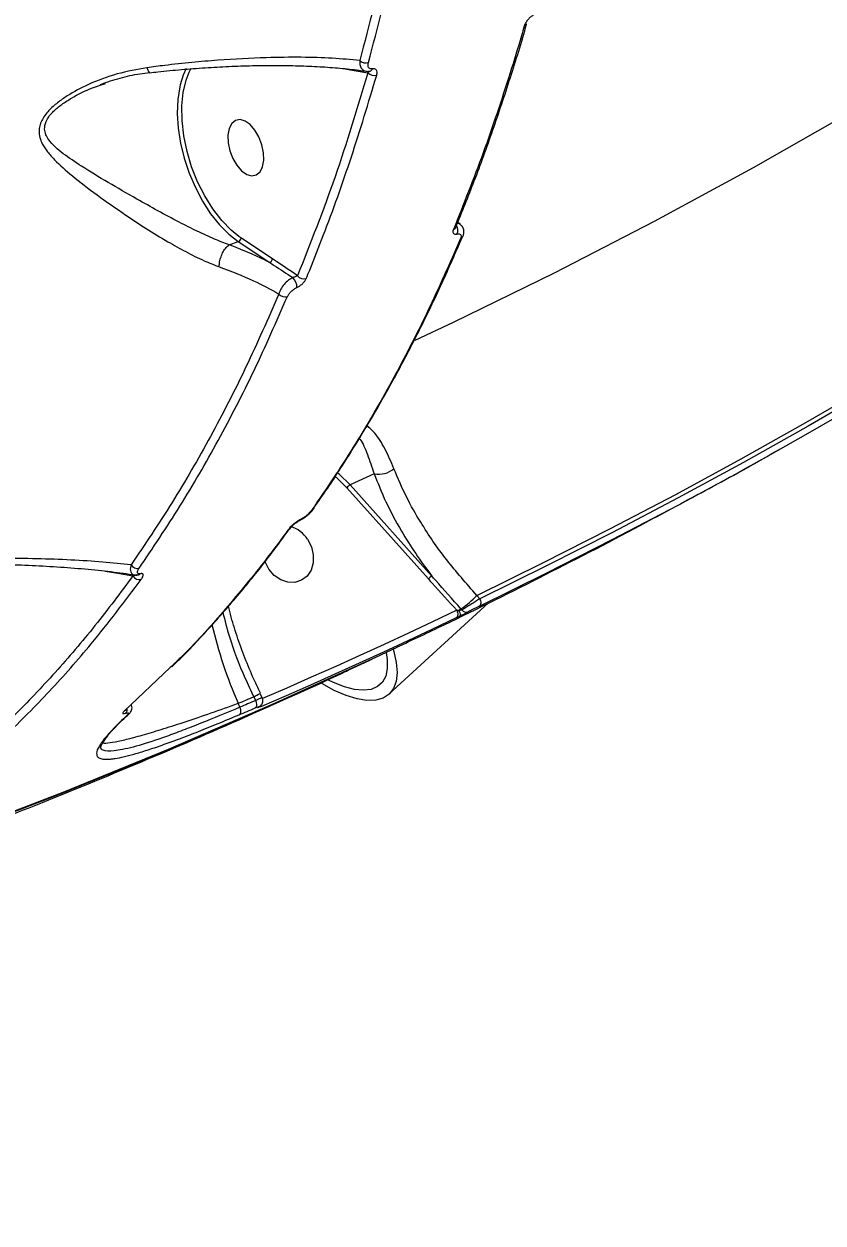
# Model space of a CAD drawing. Header units: millimetres. Extents: x -6328 to 5334, y -5037 to 4112.
# Drawn here: x -2106.2 to -1983, y -435.8 to -251.1 of the extents above; entities that cross this region are included whole.
import ezdxf

# ---------------------------------------------------------------- set-up
doc = ezdxf.new("R2010")
doc.units = ezdxf.units.MM
for name, color, linetype in [('DIKOM_ОБЪЕКТ', 7, 'Continuous'), ('DIKOM_РАЗМЕР_ЗОНА', 7, 'Continuous'), ('DIKOM_РАЗМЕР_ОБЪЕКТА', 7, 'Continuous')]:
    doc.layers.add(name, color=color, linetype=linetype)
doc.styles.add('style1', font='arial.ttf', dxfattribs={"width": 0.8})
doc.dimstyles.new('1-50', dxfattribs={"dimtxt": 300, "dimasz": 200, "dimexe": 100, "dimexo": 0, "dimgap": 100, "dimtad": 1, "dimtxsty": 'style1', "dimcen": 200, "dimclrd": 7, "dimclre": 7, "dimclrt": 7, "dimadec": 1, "dimazin": 2, "dimtfac": 1, "dimtmove": 0, "dimatfit": 2, "dimfxl": 0, "dimlwd": 25, "dimlwe": 18, "dimarcsym": 0})

# ---------------------------------------------------------------- blocks, each defined once
blk = doc.blocks.new('*D0')
at = {"layer": 'Defpoints', "color": 0, "transparency": 16777216}
for p in [(-3539.45, 760.32), (3333.52, 448.13), (3333.52, -4437.11)]:
    blk.add_point(p, dxfattribs=at)
at = {"layer": 'DIKOM_РАЗМЕР_ОБЪЕКТА', "color": 7, "lineweight": 18, "transparency": 16777216}
for p, q in [((-3539.45, 760.32), (-3539.45, -4537.11)), ((3333.52, 448.13), (3333.52, -4537.11))]:
    blk.add_line(p, q, dxfattribs=at)
at = {"layer": 'DIKOM_РАЗМЕР_ОБЪЕКТА', "color": 7, "lineweight": 25, "transparency": 16777216}
blk.add_line((-3339.45, -4437.11), (3133.52, -4437.11), dxfattribs=at)
at = {"layer": 'DIKOM_РАЗМЕР_ОБЪЕКТА', "color": 7, "transparency": 16777216}
for points in [[(-3339.45, -4403.77), (-3339.45, -4470.44), (-3539.45, -4437.11)], [(3133.52, -4403.77), (3133.52, -4470.44), (3333.52, -4437.11)]]:
    blk.add_solid(points, dxfattribs=at)
at = {"layer": 'DIKOM_РАЗМЕР_ОБЪЕКТА', "color": 7, "transparency": 16777216, "insert": (-102.96, -4183.94), "char_height": 300, "attachment_point": 5, "style": 'style1'}
blk.add_mtext('6900', dxfattribs=at)
blk = doc.blocks.new('*D1')
at = {"layer": 'Defpoints', "color": 0, "transparency": 16777216}
for p in [(-5040.91, 625.75), (5333.52, 448.13), (5333.52, -4936.78)]:
    blk.add_point(p, dxfattribs=at)
at = {"layer": 'DIKOM_РАЗМЕР_ЗОНА', "color": 7, "lineweight": 18, "transparency": 16777216}
for p, q in [((-5040.91, 625.75), (-5040.91, -5036.78)), ((5333.52, 448.13), (5333.52, -5036.78))]:
    blk.add_line(p, q, dxfattribs=at)
at = {"layer": 'DIKOM_РАЗМЕР_ЗОНА', "color": 7, "lineweight": 25, "transparency": 16777216}
blk.add_line((-4840.91, -4936.78), (5133.52, -4936.78), dxfattribs=at)
at = {"layer": 'DIKOM_РАЗМЕР_ЗОНА', "color": 7, "transparency": 16777216}
for points in [[(-4840.91, -4903.45), (-4840.91, -4970.11), (-5040.91, -4936.78)], [(5133.52, -4903.45), (5133.52, -4970.11), (5333.52, -4936.78)]]:
    blk.add_solid(points, dxfattribs=at)
at = {"layer": 'DIKOM_РАЗМЕР_ЗОНА', "color": 7, "transparency": 16777216, "insert": (-104.69, -4683.61), "char_height": 300, "attachment_point": 5, "style": 'style1'}
blk.add_mtext('10400', dxfattribs=at)
blk = doc.blocks.new('*D2')
at = {"layer": 'Defpoints', "color": 0, "transparency": 16777216}
for p in [(-5303.77, 2121.42), (-1621.11, 2121.42), (560.33, -2395.62)]:
    blk.add_point(p, dxfattribs=at)
at = {"layer": 'DIKOM_РАЗМЕР_ОБЪЕКТА', "color": 7, "lineweight": 18, "transparency": 16777216}
for p, q in [((-1621.11, 2121.42), (-5403.77, 2121.42)), ((560.33, -2395.62), (-5403.77, -2395.62))]:
    blk.add_line(p, q, dxfattribs=at)
at = {"layer": 'DIKOM_РАЗМЕР_ОБЪЕКТА', "color": 7, "lineweight": 25, "transparency": 16777216}
blk.add_line((-5303.77, -2195.62), (-5303.77, 1921.42), dxfattribs=at)
at = {"layer": 'DIKOM_РАЗМЕР_ОБЪЕКТА', "color": 7, "transparency": 16777216}
for points in [[(-5337.11, 1921.42), (-5270.44, 1921.42), (-5303.77, 2121.42)], [(-5337.11, -2195.62), (-5270.44, -2195.62), (-5303.77, -2395.62)]]:
    blk.add_solid(points, dxfattribs=at)
at = {"layer": 'DIKOM_РАЗМЕР_ОБЪЕКТА', "color": 7, "transparency": 16777216, "insert": (-5556.94, -137.1), "char_height": 300, "attachment_point": 5, "rotation": 90, "style": 'style1'}
blk.add_mtext('4500', dxfattribs=at)
blk = doc.blocks.new('*D3')
at = {"layer": 'Defpoints', "color": 0, "transparency": 16777216}
for p in [(-1814.92, 4111.71), (-5877.98, -3895.62), (33.33, -3895.62)]:
    blk.add_point(p, dxfattribs=at)
at = {"layer": 'DIKOM_РАЗМЕР_ЗОНА', "color": 7, "lineweight": 18, "transparency": 16777216}
for p, q in [((-1814.92, 4111.71), (-5977.98, 4111.71)), ((33.33, -3895.62), (-5977.98, -3895.62))]:
    blk.add_line(p, q, dxfattribs=at)
at = {"layer": 'DIKOM_РАЗМЕР_ЗОНА', "color": 7, "lineweight": 25, "transparency": 16777216}
blk.add_line((-5877.98, 3911.71), (-5877.98, -3695.62), dxfattribs=at)
at = {"layer": 'DIKOM_РАЗМЕР_ЗОНА', "color": 7, "transparency": 16777216}
for points in [[(-5911.31, 3911.71), (-5844.65, 3911.71), (-5877.98, 4111.71)], [(-5911.31, -3695.62), (-5844.65, -3695.62), (-5877.98, -3895.62)]]:
    blk.add_solid(points, dxfattribs=at)
at = {"layer": 'DIKOM_РАЗМЕР_ЗОНА', "color": 7, "transparency": 16777216, "insert": (-6131.15, 108.05), "char_height": 300, "attachment_point": 5, "rotation": 90, "style": 'style1'}
blk.add_mtext('8000', dxfattribs=at)

msp = doc.modelspace()

# ---------------------------------------------------------------- linework, layer by layer
at = {"layer": 'DIKOM_ОБЪЕКТ', "color": 7, "linetype": 'Continuous', "lineweight": 15}
for p, q in [((-2056.961, -257.99), (-2055.293, -258.286)), ((-2055.293, -258.286), (-2053.16, -258.645)), ((-2052.841, -258.386), (-2052.84, -258.386)), ((-2094.401, -260.559), (-2093.575, -260.277)), ((-2038.893, -282), (-2039.316, -281.695)), ((-2072.717, -284.082), (-2073.035, -283.86)), ((-2067.877, -287.298), (-2072.717, -284.082)), ((-2038.521, -283.877), (-2038.511, -283.851)), ((-2074.535, -285.139), (-2074.538, -285.14)), ((-2074.535, -285.139), (-2073.132, -284.654)), ((-2073.132, -284.654), (-2068.292, -287.87)), ((-2052.197, -320.398), (-2055.882, -322.126)), ((-2056.416, -322.564), (-2043.845, -336.597)), ((-2043.311, -336.159), (-2055.882, -322.126)), ((-2061.455, -325.705), (-2061.432, -325.672)), ((-2063.721, -327.585), (-2063.497, -327.469)), ((-2093.653, -335.388), (-2091.701, -335.734)), ((-2091.701, -335.734), (-2089.376, -336.132)), ((-2035.922, -339.641), (-2036.38, -339.129)), ((-2049.91, -354.349), (-2034.575, -340.279)), ((-2038.667, -341.366), (-2038.817, -341.198)), ((-2083.646, -350.263), (-2090.661, -356.896)), ((-2069.442, -354.903), (-2069.769, -354.233)), ((-2069.769, -354.233), (-2069.769, -354.234)), ((-2072.915, -356.373), (-2073.151, -355.756)), ((-2070.757, -354.738), (-2070.468, -355.332)), ((-2069.932, -356.279), (-2070.025, -356.328))]:
    msp.add_line(p, q, dxfattribs=at)
at = {"layer": 'DIKOM_ОБЪЕКТ', "color": 7, "linetype": 'Continuous', "lineweight": 15, "flags": 128}
for points in [[(-1882.516, -198.762), (-1892.21, -206.357), (-1906.139, -216.869), (-1920.269, -227.07), (-1934.596, -236.957), (-1949.116, -246.527), (-1963.825, -255.776), (-1978.717, -264.702), (-1993.787, -273.302), (-2009.032, -281.573), (-2024.445, -289.512), (-2040.023, -297.117), (-2045.904, -299.882)], [(-2081.182, -257.973), (-2081.647, -259.038), (-2082.086, -260.481)], [(-2080.685, -258.551), (-2080.492, -258.154), (-2080.401, -257.985)], [(-2073.035, -283.86), (-2074.233, -282.887), (-2075.695, -281.385), (-2077.067, -279.613), (-2078.315, -277.612), (-2079.41, -275.432), (-2080.324, -273.126), (-2081.037, -270.748), (-2081.531, -268.357), (-2081.794, -266.01), (-2081.819, -263.764), (-2081.606, -261.673), (-2081.16, -259.788), (-2080.685, -258.551)], [(-2082.086, -260.481), (-2082.159, -260.801), (-2082.458, -262.77), (-2082.537, -264.904), (-2082.396, -267.154), (-2082.037, -269.474), (-2081.468, -271.812), (-2080.702, -274.118), (-2079.755, -276.341), (-2078.647, -278.434), (-2077.402, -280.351), (-2076.049, -282.05), (-2074.615, -283.495), (-2073.132, -284.654)], [(-2070.355, -274.383), (-2069.783, -273.912), (-2069.387, -273.139), (-2069.2, -272.128), (-2069.237, -270.958), (-2069.495, -269.727), (-2069.953, -268.532), (-2070.573, -267.472), (-2071.307, -266.631), (-2072.094, -266.078), (-2072.87, -265.859), (-2073.573, -265.989), (-2074.145, -266.46), (-2074.541, -267.233), (-2074.728, -268.244), (-2074.691, -269.414), (-2074.433, -270.645), (-2073.976, -271.84), (-2073.355, -272.9), (-2072.621, -273.741), (-2071.835, -274.294), (-2071.058, -274.513), (-2070.355, -274.383)], [(-2036.38, -339.129), (-2026.091, -334.087), (-2015.872, -328.903), (-2005.723, -323.579), (-1995.646, -318.114), (-1985.642, -312.511), (-1975.712, -306.769), (-1965.858, -300.889), (-1956.081, -294.873)], [(-2035.974, -340.769), (-2025.699, -335.73), (-2015.493, -330.551), (-2005.357, -325.232), (-1995.293, -319.773), (-1985.302, -314.176), (-1975.384, -308.441), (-1965.542, -302.568), (-1955.777, -296.559)], [(-1955.791, -295.468), (-1965.548, -301.472), (-1975.382, -307.339), (-1985.291, -313.07), (-1995.274, -318.663), (-2005.33, -324.117), (-2015.458, -329.432), (-2025.655, -334.607), (-2035.922, -339.641)], [(-2058.224, -320.811), (-2058.061, -320.95), (-2056.416, -322.564)], [(-2055.882, -322.126), (-2057.579, -320.461), (-2057.845, -320.237)], [(-2062.445, -330.499), (-2061.863, -331.64), (-2061.57, -332.875), (-2061.59, -334.104), (-2061.92, -335.227), (-2062.535, -336.154), (-2063.384, -336.809), (-2064.399, -337.139), (-2065.497, -337.118), (-2066.589, -336.747), (-2067.588, -336.056), (-2068.411, -335.102), (-2068.993, -333.961), (-2069.027, -333.866)], [(-2035.922, -339.641), (-2035.849, -339.817), (-2035.797, -339.995), (-2035.768, -340.169), (-2035.763, -340.332), (-2035.783, -340.478), (-2035.825, -340.603), (-2035.89, -340.701), (-2035.974, -340.769)], [(-2039.466, -341.432), (-2043.181, -343.197), (-2046.904, -344.944), (-2050.636, -346.672), (-2054.377, -348.382), (-2058.126, -350.073), (-2061.883, -351.746), (-2065.649, -353.401), (-2069.423, -355.037)], [(-2039.466, -341.432), (-2039.393, -341.609), (-2039.342, -341.788), (-2039.313, -341.962), (-2039.309, -342.126), (-2039.329, -342.273), (-2039.372, -342.398), (-2039.438, -342.495), (-2039.523, -342.563)], [(-2069.505, -356.178), (-2065.728, -354.541), (-2061.959, -352.885), (-2058.198, -351.211), (-2054.446, -349.518), (-2050.702, -347.807), (-2046.967, -346.077), (-2043.241, -344.329), (-2039.523, -342.563)], [(-2048.689, -347.155), (-2051.966, -348.7), (-2067.888, -355.962), (-2083.96, -362.89), (-2100.178, -369.482), (-2116.537, -375.735), (-2133.031, -381.65)], [(-2134.041, -382.123), (-2117.546, -376.209), (-2101.187, -369.955), (-2084.969, -363.363), (-2068.897, -356.435), (-2052.976, -349.173), (-2052.449, -348.926)], [(-2049.251, -347.416), (-2049.153, -347.754), (-2048.78, -349.485), (-2048.669, -351.034), (-2048.822, -352.375), (-2049.237, -353.485), (-2049.906, -354.345), (-2050.818, -354.941), (-2051.958, -355.262), (-2053.305, -355.302), (-2054.837, -355.061), (-2056.528, -354.543), (-2058.348, -353.757), (-2060.267, -352.717), (-2060.336, -352.676)], [(-2050.334, -347.929), (-2050.178, -348.982), (-2050.165, -350.374), (-2050.412, -351.553), (-2050.914, -352.495), (-2051.662, -353.184), (-2052.642, -353.606), (-2053.836, -353.753), (-2055.22, -353.624), (-2056.77, -353.22), (-2058.457, -352.548), (-2059.244, -352.166)], [(-2073.151, -355.756), (-2072.851, -355.629), (-2072.552, -355.502), (-2072.253, -355.375), (-2071.954, -355.248), (-2071.654, -355.121), (-2071.355, -354.993), (-2071.056, -354.866), (-2070.757, -354.738)], [(-2072.915, -356.373), (-2072.848, -356.551), (-2072.802, -356.732), (-2072.778, -356.908), (-2072.778, -357.073), (-2072.801, -357.221), (-2072.846, -357.347), (-2072.913, -357.446), (-2072.998, -357.514)], [(-2070.468, -355.332), (-2070.774, -355.462), (-2071.079, -355.593), (-2071.385, -355.723), (-2071.691, -355.853), (-2071.997, -355.983), (-2072.303, -356.113), (-2072.609, -356.243), (-2072.915, -356.373)], [(-2070.468, -355.332), (-2070.4, -355.51), (-2070.354, -355.691), (-2070.33, -355.867), (-2070.329, -356.032), (-2070.352, -356.18), (-2070.397, -356.306), (-2070.464, -356.405), (-2070.549, -356.473)], [(-2090.438, -356.763), (-2090.518, -356.825), (-2090.661, -356.896)], [(-2090.074, -357.492), (-2090.163, -357.561), (-2090.308, -357.636)], [(-2090.025, -357.442), (-2090.039, -357.458), (-2090.074, -357.492)], [(-2072.998, -357.514), (-2072.691, -357.385), (-2072.385, -357.255), (-2072.079, -357.125), (-2071.773, -356.995), (-2071.467, -356.864), (-2071.161, -356.734), (-2070.855, -356.604), (-2070.549, -356.473)]]:
    msp.add_lwpolyline(points, dxfattribs=at)
at = {"layer": 'DIKOM_ОБЪЕКТ', "color": 7, "linetype": 'Continuous', "lineweight": 15}
for centre, radius, start, end in [((-2029.223, -250.956), 0.554, 285.8111, 340.98195), ((-2053.462, -255.743), 1.397, 226.81245, 285.59876), ((-2052.977, -257.845), 0.558, 284.92773, 340.32084), ((-2052.174, -257.675), 1.382, 224.54276, 285.69011), ((-2040.146, -282.232), 0.582, 287.12098, 336.55694), ((-2040.598, -282.909), 1.304, 333.8642, 33.3275), ((-2073.387, -284.032), 0.672, 292.30988, 355.71164), ((-2039.053, -283.628), 0.587, 287.43813, 334.84023), ((-2068.547, -287.248), 0.672, 292.3099, 355.71091), ((-2063.002, -289.098), 1.289, 218.93516, 284.84058), ((-2065.991, -291.607), 1.887, 356.39572, 48.17385), ((-2065.899, -291.887), 1.285, 220.40375, 284.67933), ((-2051.477, -316.834), 3.636, 258.58457, 309.86246), ((-2054.874, -323.898), 2.038, 119.6425, 139.1335), ((-2061.969, -325.329), 0.637, 289.11709, 323.83256), ((-2066.341, -332.998), 4.628, 32.67348, 74.18754), ((-2063.741, -327.384), 0.195, 295.98239, 337.97739), ((-2065.665, -328.445), 0.638, 288.99069, 325.23679), ((-2088.68, -333.812), 1.16, 212.37566, 283.57771), ((-2088.645, -335.445), 0.522, 283.18371, 318.24632), ((-2088.374, -335.555), 1.156, 209.96327, 283.53554), ((-2042.303, -337.931), 2.038, 119.6425, 139.1335), ((-2044.716, -331.779), 11.113, 302.05569, 318.59537), ((-2037.779, -342.889), 1.984, 121.5443, 133.33555), ((-2040.757, -342.441), 1.897, 5.94191, 31.61486), ((-2038.003, -340.897), 0.813, 215.26848, 288.42907), ((-2009.134, -327.658), 69.911, 193.18909, 203.69725), ((-2079.517, -336.352), 20.367, 295.47539, 298.59571), ((-2091.126, -356.627), 0.895, 312.20142, 7.81243), ((-2094.161, -360.416), 0.908, 293.17052, 325.7084)]:
    msp.add_arc(centre, radius, start, end, dxfattribs=at)
for points, knots in [([(-2200.831, 207.478), (-2197.594, 202.504), (-2191.119, 192.554), (-2181.796, 176.954), (-2172.783, 160.878), (-2164.085, 144.221), (-2155.764, 127.095), (-2147.816, 109.456), (-2140.314, 91.441), (-2133.724, 74.237), (-2127.989, 58.014), (-2123.003, 42.789), (-2118.37, 27.432), (-2114.084, 11.907), (-2110.174, -3.712), (-2106.64, -19.447), (-2103.509, -35.206), (-2100.874, -50.478), (-2098.707, -65.192), (-2096.842, -80.338), (-2095.308, -96.348), (-2094.211, -113.145), (-2093.601, -131.015), (-2093.643, -149.833), (-2094.411, -167.248), (-2095.61, -182.098), (-2097.094, -195.419), (-2099.128, -209.258), (-2101.807, -223.497), (-2105.253, -238.339), (-2109.612, -253.592), (-2114.587, -267.775), (-2119.671, -280.041), (-2124.681, -290.581), (-2130.109, -300.579), (-2135.936, -309.987), (-2142.153, -318.802), (-2148.75, -326.978), (-2155.7, -334.579), (-2160.628, -339.088), (-2163.097, -341.346)], [0, 0, 0, 0, 0.0277428, 0.0554856, 0.0835918, 0.1116979, 0.1402848, 0.1688716, 0.1978427, 0.2268138, 0.2503664, 0.2739191, 0.2976931, 0.3214671, 0.3455316, 0.3695961, 0.393891, 0.4181859, 0.4402547, 0.4623235, 0.4890861, 0.5158638, 0.5426264, 0.5757713, 0.6089163, 0.6309326, 0.652949, 0.6796477, 0.7063614, 0.7330602, 0.7661254, 0.7991906, 0.8241634, 0.8492229, 0.8742824, 0.8994293, 0.9244842, 0.9496267, 0.9747692, 1, 1, 1, 1]), ([(-2041.892, -186.42), (-2042.526, -192.591), (-2043.796, -204.949), (-2046.618, -222.809), (-2050.06, -240.205), (-2052.964, -251.238), (-2054.418, -256.762)], [0, 0, 0, 0, 0.2482505, 0.4971903, 0.7482387, 1, 1, 1, 1]), ([(-2053.087, -257.089), (-2051.649, -251.63), (-2048.769, -240.697), (-2045.322, -223.356), (-2042.467, -205.382), (-2041.178, -192.857), (-2040.533, -186.585)], [0, 0, 0, 0, 0.2482503, 0.4971899, 0.7482385, 1, 1, 1, 1]), ([(-2039.621, -282.46), (-2038.658, -280.091), (-2036.666, -275.187), (-2033.862, -267.49), (-2031.189, -259.415), (-2029.476, -253.957), (-2028.702, -251.139), (-2028.702, -251.136)], [0, 0, 0, 0, 0.237934, 0.4925201, 0.7462597, 0.9997514, 1, 1, 1, 1]), ([(-2027.685, -249.813), (-2027.826, -249.895), (-2028.105, -250.058), (-2028.504, -250.454), (-2028.844, -250.922), (-2029.01, -251.282), (-2029.066, -251.468), (-2029.072, -251.489)], [0, 0, 0, 0, 0.2147712, 0.4259281, 0.681714, 0.9641494, 1, 1, 1, 1]), ([(-2029.072, -251.489), (-2029.213, -251.972), (-2029.915, -254.39), (-2031.928, -260.992), (-2035.307, -271.088), (-2038.418, -278.886), (-2039.975, -282.789)], [0, 0, 0, 0, 0.0441427, 0.2207211, 0.6100162, 1, 1, 1, 1]), ([(-2054.418, -256.762), (-2055.798, -256.634), (-2058.572, -256.378), (-2063.422, -256.236), (-2069.248, -256.292), (-2074.98, -256.593), (-2080.292, -257.052), (-2083.958, -257.445), (-2086.292, -257.748), (-2087.207, -257.866)], [0, 0, 0, 0, 0.1610251, 0.3238573, 0.4936605, 0.7083238, 0.8181272, 0.928737, 1, 1, 1, 1]), ([(-2087.207, -257.866), (-2088.743, -258.145), (-2091.844, -258.709), (-2095.979, -260.252), (-2099.03, -261.85), (-2101.032, -263.252), (-2102.447, -264.517), (-2103.556, -266.02), (-2104.005, -267.825), (-2103.514, -269.427), (-2102.554, -270.859), (-2101.077, -272.506), (-2098.613, -274.664), (-2094.937, -277.459), (-2091.044, -280.19), (-2087.332, -282.633), (-2084.215, -284.555), (-2081.207, -286.241), (-2078.529, -287.582), (-2076.844, -288.237), (-2076.067, -288.539)], [0, 0, 0, 0, 0.0753137, 0.1521196, 0.2131853, 0.2441328, 0.2756864, 0.3129828, 0.3506019, 0.4012238, 0.4376329, 0.4745841, 0.5507903, 0.6403379, 0.7326459, 0.7929996, 0.85494, 0.904775, 0.9561054, 1, 1, 1, 1]), ([(-2087.207, -257.866), (-2087.196, -257.901), (-2087.123, -258.141), (-2086.982, -258.466), (-2086.835, -258.668), (-2086.772, -258.623), (-2086.76, -258.614)], [0, 0, 0, 0, 0.071351, 0.4934082, 0.9015846, 1, 1, 1, 1]), ([(-2086.756, -258.644), (-2086.344, -258.594), (-2084.703, -258.398), (-2081.853, -258.135), (-2078.198, -257.854), (-2074.543, -257.656), (-2070.909, -257.537), (-2067.332, -257.501), (-2063.863, -257.553), (-2060.545, -257.693), (-2057.435, -257.925), (-2055.06, -258.166), (-2053.817, -258.356), (-2053.452, -258.412)], [0, 0, 0, 0, 0.0314708, 0.1251737, 0.2215876, 0.3208295, 0.4228409, 0.5273611, 0.63375, 0.740657, 0.8479436, 0.9554097, 1, 1, 1, 1]), ([(-2054.418, -256.762), (-2054.423, -256.92), (-2054.433, -257.316), (-2054.278, -257.833), (-2053.947, -258.211), (-2053.658, -258.394), (-2053.468, -258.391), (-2053.451, -258.39)], [0, 0, 0, 0, 0.1930931, 0.4815868, 0.7338853, 0.975891, 1, 1, 1, 1]), ([(-2053.425, -258.394), (-2053.406, -258.4), (-2053.219, -258.46), (-2053.017, -258.417), (-2052.836, -258.379)], [0, 0, 0, 0, 0.099779, 1, 1, 1, 1]), ([(-2052.889, -258.409), (-2052.902, -258.428), (-2052.93, -258.471), (-2053.032, -258.554), (-2053.122, -258.619), (-2053.16, -258.645)], [0, 0, 0, 0, 0.3100343, 0.7164351, 1, 1, 1, 1]), ([(-2052.452, -258.033), (-2052.559, -258.043), (-2052.772, -258.062), (-2052.996, -257.936), (-2053.133, -257.707), (-2053.16, -257.41), (-2053.108, -257.181), (-2053.087, -257.089)], [0, 0, 0, 0, 0.1920553, 0.3835881, 0.5902092, 0.8340758, 1, 1, 1, 1]), ([(-2051.8, -259.006), (-2051.778, -258.911), (-2051.723, -258.676), (-2051.751, -258.369), (-2051.894, -258.133), (-2052.124, -258.005), (-2052.342, -258.024), (-2052.452, -258.033)], [0, 0, 0, 0, 0.1655324, 0.4120459, 0.620061, 0.8097055, 1, 1, 1, 1]), ([(-2094.418, -260.489), (-2094.384, -260.475), (-2093.398, -260.054), (-2091.358, -259.451), (-2088.829, -258.828), (-2087.279, -258.675), (-2086.77, -258.624)], [0, 0, 0, 0, 0.0137991, 0.4116397, 0.8064649, 1, 1, 1, 1]), ([(-2053.16, -258.645), (-2054.791, -264.051), (-2058.06, -274.88), (-2062.021, -284.894), (-2064.005, -289.908)], [0, 0, 0, 0, 0.4992722, 1, 1, 1, 1]), ([(-2062.672, -290.344), (-2062.492, -289.907), (-2061.594, -287.72), (-2059.181, -281.589), (-2055.616, -271.711), (-2053.073, -263.243), (-2051.8, -259.006)], [0, 0, 0, 0, 0.0441427, 0.2207211, 0.6100162, 1, 1, 1, 1]), ([(-2074.538, -285.14), (-2074.538, -285.14), (-2075.272, -284.883), (-2076.899, -284.246), (-2079.491, -283.059), (-2082.431, -281.575), (-2085.559, -279.893), (-2089.266, -277.82), (-2093.284, -275.503), (-2097.086, -273.216), (-2099.734, -271.433), (-2101.381, -270.087), (-2102.275, -269.116), (-2102.815, -268.19), (-2103.051, -267.273), (-2102.913, -266.483), (-2102.477, -265.552), (-2101.723, -264.61), (-2100.35, -263.49), (-2098.363, -262.235), (-2096.367, -261.198), (-2094.805, -260.69), (-2094.401, -260.559)], [0, 0, 0, 0, 0.0000135, 0.0497101, 0.1074403, 0.1668488, 0.2381456, 0.3112424, 0.4176992, 0.5271838, 0.6126402, 0.6565996, 0.7004689, 0.7277996, 0.7558815, 0.7890685, 0.7955389, 0.8351767, 0.8694774, 0.9047962, 0.975375, 1, 1, 1, 1]), ([(-2038.914, -282.034), (-2039.013, -281.956), (-2039.14, -281.857), (-2039.341, -281.868), (-2039.385, -281.87)], [0, 0, 0, 0, 0.7823659, 1, 1, 1, 1]), ([(-2038.545, -283.867), (-2038.478, -283.713), (-2038.335, -283.382), (-2038.351, -282.841), (-2038.545, -282.329), (-2038.806, -282.118), (-2038.924, -282.022)], [0, 0, 0, 0, 0.2461145, 0.5313909, 0.7872741, 1, 1, 1, 1]), ([(-2038.877, -284.188), (-2040.546, -287.975), (-2043.886, -295.556), (-2049.433, -306.241), (-2055.339, -316.462), (-2059.619, -322.773), (-2061.761, -325.932)], [0, 0, 0, 0, 0.2488739, 0.4981939, 0.748869, 1, 1, 1, 1]), ([(-2061.488, -325.639), (-2061.214, -325.261), (-2059.515, -322.912), (-2056.543, -318.341), (-2052.584, -311.917), (-2048.799, -305.222), (-2045.181, -298.286), (-2041.775, -291.244), (-2039.666, -286.399), (-2038.637, -284.035)], [0, 0, 0, 0, 0.0311702, 0.1936995, 0.3563739, 0.5191551, 0.6820042, 0.8448788, 1, 1, 1, 1]), ([(-2039.975, -282.789), (-2039.988, -282.824), (-2040.047, -282.977), (-2040.074, -283.211), (-2039.975, -283.42), (-2039.762, -283.527), (-2039.539, -283.498), (-2039.428, -283.483)], [0, 0, 0, 0, 0.07334, 0.3225289, 0.5550505, 0.7773837, 1, 1, 1, 1]), ([(-2039.428, -283.483), (-2039.315, -283.468), (-2039.09, -283.439), (-2038.874, -283.547), (-2038.773, -283.758), (-2038.801, -283.996), (-2038.863, -284.152), (-2038.877, -284.188)], [0, 0, 0, 0, 0.2210992, 0.4418507, 0.6744982, 0.9251297, 1, 1, 1, 1]), ([(-2076.067, -288.539), (-2076.068, -288.502), (-2076.073, -288.264), (-2076.021, -287.746), (-2075.812, -286.968), (-2075.462, -286.198), (-2075.019, -285.536), (-2074.698, -285.272), (-2074.538, -285.14)], [0, 0, 0, 0, 0.0319477, 0.2048554, 0.4036422, 0.6024283, 0.8012141, 1, 1, 1, 1]), ([(-2068.292, -287.87), (-2068.529, -287.75), (-2070.475, -286.769), (-2072.636, -285.901), (-2074.535, -285.139)], [0, 0, 0, 0, 0.1214198, 1, 1, 1, 1]), ([(-2068.292, -287.87), (-2068.059, -288.018), (-2066.86, -288.785), (-2065.682, -289.569), (-2064.732, -290.2)], [0, 0, 0, 0, 0.1941267, 1, 1, 1, 1]), ([(-2064.005, -289.908), (-2065.069, -289.187), (-2066.359, -288.313), (-2067.65, -287.45), (-2067.877, -287.298)], [0, 0, 0, 0, 0.8242751, 1, 1, 1, 1]), ([(-2076.067, -288.539), (-2074.261, -289.223), (-2070.933, -290.485), (-2068.15, -292.018), (-2066.877, -292.719)], [0, 0, 0, 0, 0.5425528, 1, 1, 1, 1]), ([(-2064.005, -289.908), (-2064.056, -289.932), (-2064.156, -289.978), (-2064.351, -290.059), (-2064.539, -290.132), (-2064.668, -290.178), (-2064.721, -290.196), (-2064.732, -290.2)], [0, 0, 0, 0, 0.2945807, 0.5738867, 0.8144223, 0.9603311, 1, 1, 1, 1]), ([(-2064.732, -290.2), (-2064.952, -290.325), (-2065.424, -290.594), (-2066.086, -291.232), (-2066.63, -291.986), (-2066.795, -292.476), (-2066.877, -292.719)], [0, 0, 0, 0, 0.2241212, 0.4807288, 0.7415199, 1, 1, 1, 1]), ([(-2065.574, -293.129), (-2065.504, -292.995), (-2065.365, -292.728), (-2064.985, -292.311), (-2064.546, -291.953), (-2064.246, -291.797), (-2064.107, -291.725)], [0, 0, 0, 0, 0.2632567, 0.5266594, 0.7813278, 1, 1, 1, 1]), ([(-2064.107, -291.725), (-2063.97, -291.654), (-2063.675, -291.501), (-2063.244, -291.149), (-2062.874, -290.74), (-2062.739, -290.476), (-2062.672, -290.344)], [0, 0, 0, 0, 0.2213871, 0.4744058, 0.7373087, 1, 1, 1, 1]), ([(-2066.877, -292.719), (-2068.538, -296.503), (-2071.863, -304.076), (-2077.384, -314.753), (-2083.265, -324.968), (-2087.527, -331.276), (-2089.66, -334.433)], [0, 0, 0, 0, 0.2488741, 0.4981941, 0.7488692, 1, 1, 1, 1]), ([(-2088.408, -334.939), (-2086.289, -331.804), (-2082.047, -325.528), (-2076.166, -315.328), (-2070.611, -304.601), (-2067.254, -296.955), (-2065.574, -293.129)], [0, 0, 0, 0, 0.2488739, 0.4981939, 0.748869, 1, 1, 1, 1]), ([(-2049.147, -319.625), (-2049.59, -318.584), (-2050.492, -316.469), (-2051.872, -314.28), (-2052.888, -313.353), (-2053.294, -312.983)], [0, 0, 0, 0, 0.3680532, 0.7478876, 1, 1, 1, 1]), ([(-2054.493, -314.939), (-2054.452, -314.992), (-2053.97, -315.623), (-2053.206, -317.369), (-2052.536, -319.38), (-2052.197, -320.398)], [0, 0, 0, 0, 0.0438534, 0.5159406, 1, 1, 1, 1]), ([(-2004.973, -325.013), (-2001.604, -323.215), (-1996.476, -320.478), (-1991.425, -317.603), (-1989.692, -316.617)], [0, 0, 0, 0, 0.6570671, 1, 1, 1, 1]), ([(-2052.197, -320.398), (-2051.628, -321.839), (-2050.483, -324.745), (-2048.238, -328.887), (-2045.844, -332.713), (-2044.158, -335.007), (-2043.311, -336.159)], [0, 0, 0, 0, 0.2794484, 0.5634184, 0.7807131, 1, 1, 1, 1]), ([(-2036.38, -339.129), (-2037.977, -337.315), (-2041.216, -333.636), (-2044.7, -328.524), (-2047.392, -323.809), (-2048.531, -321.094), (-2049.147, -319.625)], [0, 0, 0, 0, 0.2848617, 0.5777505, 0.7715673, 1, 1, 1, 1]), ([(-2061.761, -325.932), (-2061.939, -326.157), (-2062.205, -326.491), (-2062.741, -326.952), (-2063.131, -327.229), (-2063.406, -327.386), (-2063.533, -327.445), (-2063.56, -327.457)], [0, 0, 0, 0, 0.4456086, 0.6623372, 0.8364855, 0.9657331, 1, 1, 1, 1]), ([(-2063.497, -327.469), (-2063.39, -327.417), (-2063.1, -327.275), (-2062.626, -326.927), (-2062.097, -326.468), (-2061.7, -326.049), (-2061.519, -325.784), (-2061.463, -325.7)], [0, 0, 0, 0, 0.1190761, 0.3234155, 0.5664992, 0.8636785, 1, 1, 1, 1]), ([(-2048.704, -347.118), (-2046.271, -345.975), (-2038.569, -342.355), (-2025.754, -335.937), (-2013.863, -329.847), (-2007.242, -326.246), (-2005.736, -325.427)], [0, 0, 0, 0, 0.1675321, 0.5303547, 0.8931677, 1, 1, 1, 1]), ([(-2063.56, -327.457), (-2063.588, -327.47), (-2063.721, -327.532), (-2064.008, -327.696), (-2064.42, -327.988), (-2064.986, -328.471), (-2065.269, -328.818), (-2065.457, -329.048)], [0, 0, 0, 0, 0.0349369, 0.1620442, 0.3362758, 0.5591676, 1, 1, 1, 1]), ([(-2065.142, -328.817), (-2065.122, -328.787), (-2065.024, -328.647), (-2064.738, -328.338), (-2064.34, -327.991), (-2064.018, -327.761), (-2063.813, -327.638), (-2063.697, -327.577), (-2063.658, -327.561), (-2063.655, -327.56)], [0, 0, 0, 0, 0.0933855, 0.4436051, 0.7003617, 0.8426067, 0.9299295, 0.9933657, 1, 1, 1, 1]), ([(-2065.457, -329.048), (-2065.705, -329.387), (-2066.941, -331.083), (-2070.212, -335.407), (-2075.451, -341.701), (-2080.268, -347.107), (-2083.105, -349.758), (-2083.646, -350.263)], [0, 0, 0, 0, 0.0436644, 0.2183294, 0.5679613, 0.9175931, 1, 1, 1, 1]), ([(-2083.386, -350.141), (-2082.833, -349.606), (-2080.644, -347.488), (-2076.972, -343.515), (-2072.382, -338.212), (-2068.484, -333.357), (-2066.174, -330.17), (-2065.282, -328.939)], [0, 0, 0, 0, 0.0854009, 0.3379962, 0.589656, 0.8414926, 1, 1, 1, 1]), ([(-2089.66, -334.433), (-2091.096, -334.283), (-2094.036, -333.977), (-2098.901, -333.669), (-2104.155, -333.473), (-2109.751, -333.41), (-2115.521, -333.483), (-2121.421, -333.69), (-2127.47, -334.04), (-2133.835, -334.545), (-2138.324, -335.068), (-2140.581, -335.331)], [0, 0, 0, 0, 0.1079577, 0.221041, 0.3345734, 0.4495257, 0.5649892, 0.6717717, 0.7791328, 0.888928, 1, 1, 1, 1]), ([(-2140.301, -335.589), (-2139.253, -335.476), (-2136.946, -335.228), (-2133.367, -334.933), (-2129.461, -334.673), (-2125.306, -334.468), (-2120.959, -334.326), (-2116.505, -334.263), (-2112.049, -334.284), (-2107.61, -334.391), (-2103.203, -334.588), (-2098.868, -334.87), (-2094.725, -335.247), (-2091.459, -335.616), (-2089.689, -335.889), (-2089.118, -335.977)], [0, 0, 0, 0, 0.0513603, 0.1129889, 0.1791266, 0.2507955, 0.3300953, 0.4120113, 0.496919, 0.5846792, 0.6750614, 0.7686382, 0.8631651, 0.9558336, 1, 1, 1, 1]), ([(-2089.66, -334.433), (-2089.681, -334.508), (-2089.793, -334.906), (-2089.799, -335.468), (-2089.499, -335.848), (-2089.26, -335.989), (-2089.121, -335.983), (-2089.118, -335.982)], [0, 0, 0, 0, 0.0987757, 0.5206445, 0.8104479, 0.9968318, 1, 1, 1, 1]), ([(-2088.692, -335.954), (-2088.744, -335.967), (-2088.885, -336.001), (-2089.144, -336.07), (-2089.336, -336.121), (-2089.376, -336.132)], [0, 0, 0, 0, 0.3161429, 0.8597035, 1, 1, 1, 1]), ([(-2089.111, -335.971), (-2089.071, -335.98), (-2088.879, -336.025), (-2088.685, -336.003), (-2088.529, -335.953), (-2088.525, -335.952)], [0, 0, 0, 0, 0.20647, 0.9808735, 1, 1, 1, 1]), ([(-2088.256, -335.793), (-2088.342, -335.804), (-2088.514, -335.827), (-2088.671, -335.74), (-2088.72, -335.509), (-2088.587, -335.204), (-2088.437, -334.982), (-2088.408, -334.939)], [0, 0, 0, 0, 0.1456016, 0.2899617, 0.5320979, 0.9098028, 1, 1, 1, 1]), ([(-2088.104, -336.678), (-2088.071, -336.632), (-2087.911, -336.401), (-2087.772, -336.084), (-2087.826, -335.848), (-2087.991, -335.758), (-2088.167, -335.781), (-2088.256, -335.793)], [0, 0, 0, 0, 0.0950988, 0.471968, 0.7157778, 0.8572267, 1, 1, 1, 1]), ([(-2089.376, -336.132), (-2091.307, -338.72), (-2095.171, -343.901), (-2101.332, -351.073), (-2107.736, -357.843), (-2112.234, -361.933), (-2114.484, -363.979)], [0, 0, 0, 0, 0.2491442, 0.4986282, 0.7491414, 1, 1, 1, 1]), ([(-2113.273, -364.592), (-2112.981, -364.334), (-2111.521, -363.046), (-2107.776, -359.596), (-2102.181, -353.951), (-2095.17, -346.065), (-2090.632, -340.036), (-2088.104, -336.678)], [0, 0, 0, 0, 0.0321659, 0.1608352, 0.4182088, 0.675957, 1, 1, 1, 1]), ([(-2043.845, -336.597), (-2043.649, -336.814), (-2042.194, -338.432), (-2040.732, -340.04), (-2039.466, -341.432)], [0, 0, 0, 0, 0.1343653, 1, 1, 1, 1]), ([(-2038.817, -341.198), (-2040.131, -339.741), (-2041.639, -338.067), (-2043.12, -336.378), (-2043.311, -336.159)], [0, 0, 0, 0, 0.8707687, 1, 1, 1, 1]), ([(-2035.922, -339.641), (-2035.984, -339.683), (-2036.244, -339.863), (-2036.765, -340.209), (-2037.465, -340.654), (-2038.137, -341.066), (-2038.49, -341.266), (-2038.667, -341.366)], [0, 0, 0, 0, 0.0748908, 0.3151648, 0.5451327, 0.7714954, 1, 1, 1, 1]), ([(-2069.714, -354.208), (-2069.998, -353.626), (-2070.809, -351.969), (-2071.978, -349.162), (-2073.207, -345.822), (-2074.109, -343.015), (-2074.526, -341.346), (-2074.666, -340.789)], [0, 0, 0, 0, 0.1332099, 0.3794402, 0.6271448, 0.8754934, 1, 1, 1, 1]), ([(-2039.141, -341.446), (-2039.221, -341.446), (-2039.334, -341.446), (-2039.436, -341.435), (-2039.466, -341.432)], [0, 0, 0, 0, 0.7053791, 1, 1, 1, 1]), ([(-2038.667, -341.366), (-2038.699, -341.379), (-2038.739, -341.395), (-2038.842, -341.419), (-2038.968, -341.439), (-2039.085, -341.444), (-2039.141, -341.446)], [0, 0, 0, 0, 0.261838, 0.3210036, 0.6715723, 1, 1, 1, 1]), ([(-2037.746, -341.668), (-2037.638, -341.61), (-2037.42, -341.494), (-2036.991, -341.273), (-2036.536, -341.044), (-2036.192, -340.874), (-2036.016, -340.789), (-2035.974, -340.769)], [0, 0, 0, 0, 0.2249539, 0.4495811, 0.6803277, 0.9238133, 1, 1, 1, 1]), ([(-2075.52, -341.777), (-2075.205, -343.019), (-2074.352, -346.371), (-2072.641, -350.749), (-2071.212, -353.775), (-2070.757, -354.738)], [0, 0, 0, 0, 0.2861442, 0.7727543, 1, 1, 1, 1]), ([(-2039.523, -342.563), (-2039.465, -342.535), (-2039.265, -342.439), (-2039.034, -342.325), (-2038.87, -342.244)], [0, 0, 0, 0, 0.2879215, 1, 1, 1, 1]), ([(-2038.87, -342.244), (-2038.746, -342.183), (-2038.478, -342.049), (-2038.073, -341.841), (-2037.855, -341.726), (-2037.746, -341.668)], [0, 0, 0, 0, 0.2986226, 0.6490483, 1, 1, 1, 1]), ([(-2070.082, -356.953), (-2065.772, -355.051), (-2061.123, -353), (-2056.531, -350.823), (-2056.195, -350.664)], [0, 0, 0, 0, 0.9269138, 1, 1, 1, 1]), ([(-2072.915, -356.373), (-2074.968, -357.231), (-2078.074, -358.529), (-2081.709, -359.936), (-2085.058, -361.17), (-2087.92, -362.11), (-2090.234, -362.727), (-2092.164, -363.118), (-2093.493, -363.153), (-2094.216, -362.885), (-2094.327, -362.623), (-2094.374, -362.513)], [0, 0, 0, 0, 0.1683537, 0.2547248, 0.3417308, 0.5100843, 0.5964802, 0.6835184, 0.8512507, 0.9373255, 1, 1, 1, 1]), ([(-2094.02, -361.856), (-2093.871, -361.868), (-2093.451, -361.903), (-2092.155, -361.701), (-2090.178, -361.263), (-2087.664, -360.585), (-2084.68, -359.69), (-2081.232, -358.575), (-2077.41, -357.278), (-2074.569, -356.263), (-2073.151, -355.756)], [0, 0, 0, 0, 0.0724988, 0.2045117, 0.3369761, 0.4698534, 0.6023177, 0.7347409, 0.8675767, 1, 1, 1, 1]), ([(-2090.09, -357.479), (-2089.968, -357.372), (-2089.77, -357.198), (-2089.569, -356.832), (-2089.497, -356.449), (-2089.527, -356.127), (-2089.627, -355.978), (-2089.651, -355.941)], [0, 0, 0, 0, 0.3433885, 0.5556278, 0.7440048, 0.9365433, 1, 1, 1, 1]), ([(-2070.549, -356.473), (-2070.427, -356.422), (-2070.185, -356.321), (-2069.967, -356.244), (-2069.892, -356.236), (-2069.951, -356.283), (-2070.017, -356.323), (-2070.025, -356.328)], [0, 0, 0, 0, 0.2404748, 0.4810174, 0.7218885, 0.9628789, 1, 1, 1, 1]), ([(-2069.453, -354.908), (-2069.472, -354.91), (-2069.513, -354.915), (-2069.873, -355.065), (-2070.27, -355.243), (-2070.468, -355.332)], [0, 0, 0, 0, 0.3117781, 0.655838, 1, 1, 1, 1]), ([(-2070.025, -356.328), (-2070.034, -356.334), (-2070.1, -356.373), (-2070.159, -356.419), (-2070.085, -356.41), (-2069.868, -356.332), (-2069.626, -356.229), (-2069.505, -356.178)], [0, 0, 0, 0, 0.0372896, 0.2782363, 0.5190458, 0.7595575, 1, 1, 1, 1]), ([(-2069.949, -356.29), (-2069.949, -356.29), (-2069.953, -356.293), (-2069.941, -356.286), (-2069.931, -356.279)], [0, 0, 0, 0, 0.1308769, 1, 1, 1, 1]), ([(-2069.921, -356.271), (-2069.89, -356.252), (-2069.826, -356.214), (-2069.723, -356.14), (-2069.581, -356.008), (-2069.44, -355.806), (-2069.341, -355.525), (-2069.325, -355.2), (-2069.411, -355), (-2069.45, -354.907)], [0, 0, 0, 0, 0.1109847, 0.2265639, 0.3369907, 0.4756548, 0.640777, 0.832774, 1, 1, 1, 1]), ([(-2146.067, -386.965), (-2143.402, -386.04), (-2135.229, -383.202), (-2121.644, -378.193), (-2105.336, -371.888), (-2089.166, -365.256), (-2077.538, -360.328), (-2071.341, -357.522), (-2070.45, -357.119)], [0, 0, 0, 0, 0.1040437, 0.3190915, 0.5340869, 0.7490227, 0.9639104, 1, 1, 1, 1]), ([(-2090.308, -357.636), (-2091.026, -358.313), (-2092.474, -359.679), (-2093.358, -360.725), (-2093.803, -361.251)], [0, 0, 0, 0, 0.4964926, 1, 1, 1, 1]), ([(-2093.402, -360.934), (-2093.214, -360.701), (-2092.78, -360.165), (-2091.894, -359.22), (-2091.103, -358.46), (-2090.744, -358.116)], [0, 0, 0, 0, 0.2960342, 0.68068, 1, 1, 1, 1]), ([(-2092.685, -364.312), (-2092.506, -364.297), (-2091.957, -364.251), (-2090.716, -363.986), (-2088.982, -363.533), (-2086.928, -362.898), (-2084.612, -362.107), (-2082.063, -361.173), (-2079.29, -360.101), (-2076.281, -358.892), (-2074.095, -357.975), (-2072.998, -357.514)], [0, 0, 0, 0, 0.0564215, 0.1722864, 0.2889649, 0.4082067, 0.528333, 0.644157, 0.7607875, 0.8799563, 1, 1, 1, 1]), ([(-2090.661, -356.896), (-2090.684, -356.917), (-2090.824, -357.042), (-2090.97, -357.217), (-2090.954, -357.336), (-2090.804, -357.361), (-2090.618, -357.313), (-2090.524, -357.29)], [0, 0, 0, 0, 0.0639347, 0.3885906, 0.6455869, 0.8222987, 1, 1, 1, 1]), ([(-2090.744, -358.116), (-2090.666, -358.039), (-2090.458, -357.833), (-2090.19, -357.594), (-2090.022, -357.444)], [0, 0, 0, 0, 0.3739098, 1, 1, 1, 1]), ([(-2090.532, -356.851), (-2090.533, -356.852), (-2090.538, -356.86), (-2090.513, -356.828), (-2090.459, -356.783), (-2090.437, -356.764)], [0, 0, 0, 0, 0.1022519, 0.6286062, 1, 1, 1, 1]), ([(-2090.524, -357.29), (-2090.428, -357.265), (-2090.235, -357.216), (-2090.077, -357.242), (-2090.046, -357.361), (-2090.215, -357.538), (-2090.308, -357.636)], [0, 0, 0, 0, 0.1849053, 0.368597, 0.6500906, 1, 1, 1, 1]), ([(-2093.803, -361.251), (-2094.161, -361.745), (-2094.881, -362.742), (-2095.046, -363.599), (-2094.774, -364.101), (-2094.216, -364.337), (-2093.529, -364.413), (-2092.903, -364.338), (-2092.685, -364.312)], [0, 0, 0, 0, 0.2298712, 0.4635371, 0.6132196, 0.7639446, 0.9179624, 1, 1, 1, 1]), ([(-2094.316, -362.532), (-2094.317, -362.522), (-2094.321, -362.5), (-2094.192, -362.12), (-2093.891, -361.594), (-2093.53, -361.127), (-2093.366, -360.915)], [0, 0, 0, 0, 0.2113323, 0.4856359, 0.7662574, 1, 1, 1, 1])]:
    msp.add_open_spline(points, degree=3, knots=knots, dxfattribs=at)

# ---------------------------------------------------------------- dimensions: what is measured, and where the dimension line sits
at = {"layer": 'DIKOM_РАЗМЕР_ЗОНА'}
dim = msp.add_linear_dim(base=(-5877.98, -3895.616), p1=(-1814.925, 4111.709), p2=(33.33, -3895.616), angle=90, text='8000', dimstyle='1-50', dxfattribs=at)
dim.commit()
dim.dimension.update_dxf_attribs({"geometry": '*D3', "text_midpoint": (-5877.98, 108.046), "dimtype": 160})
dim = msp.add_linear_dim(base=(5333.521, -4936.782), p1=(-5040.908, 625.746), p2=(5333.521, 448.128), text='10400', dimstyle='1-50', dxfattribs=at)
dim.commit()
dim.dimension.update_dxf_attribs({"geometry": '*D1', "text_midpoint": (-104.69, -4936.782), "dimtype": 160})
at = {"layer": 'DIKOM_РАЗМЕР_ОБЪЕКТА'}
dim = msp.add_linear_dim(base=(-5303.773, 2121.419), p1=(560.33, -2395.616), p2=(-1621.109, 2121.419), angle=90, text='4500', dimstyle='1-50', dxfattribs=at)
dim.commit()
dim.dimension.update_dxf_attribs({"geometry": '*D2', "text_midpoint": (-5303.773, -137.099), "dimtype": 160})
dim = msp.add_linear_dim(base=(3333.521, -4437.108), p1=(-3539.449, 760.323), p2=(3333.521, 448.128), text='6900', dimstyle='1-50', dxfattribs=at)
dim.commit()
dim.dimension.update_dxf_attribs({"geometry": '*D0', "text_midpoint": (-102.964, -4437.108), "dimtype": 160})

doc.saveas('drawing.dxf')
